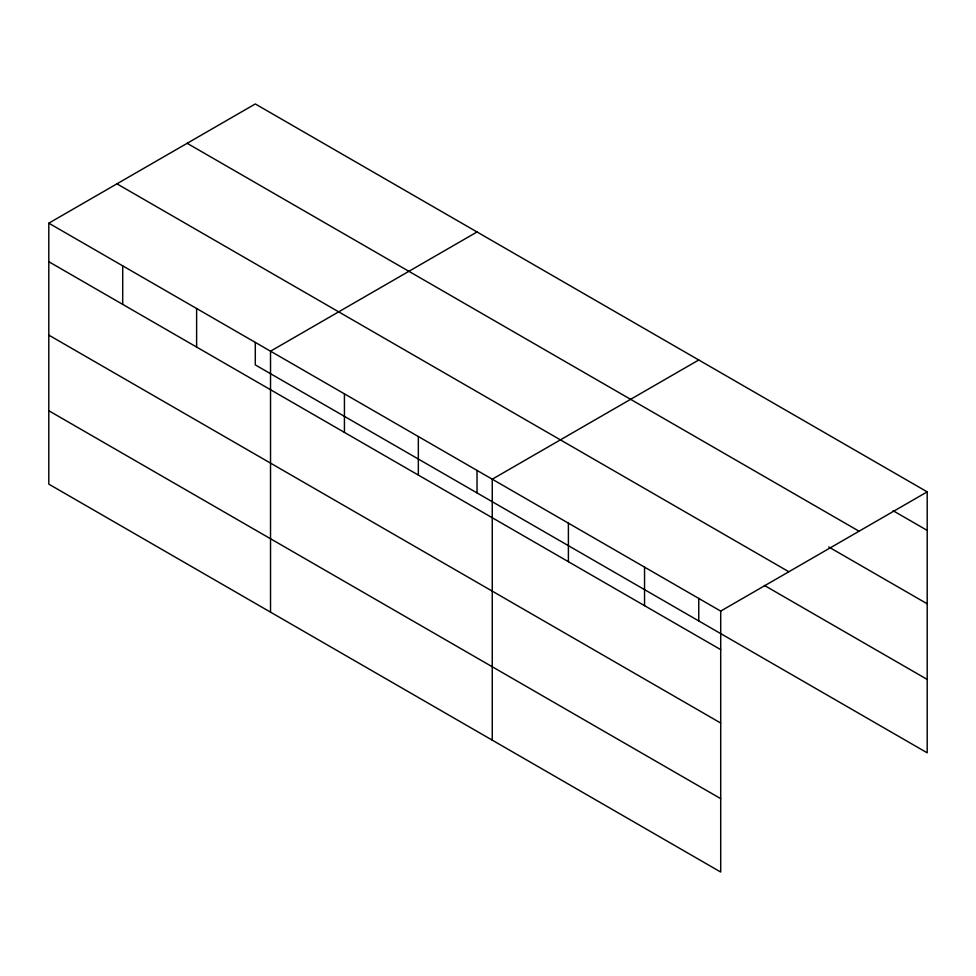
<?xml version="1.0" encoding="UTF-8"?>
<svg xmlns="http://www.w3.org/2000/svg" width="976" height="976" viewBox="0 0 976 976"><rect width="100%" height="100%" fill="white"/><g stroke="black" fill="none" stroke-linecap="round" stroke-linejoin="round"><path stroke-width="1.46" d="M720.703 723.033L720.703 611.098L48.8 223.175L48.8 484.133L720.703 872.044L720.703 723.033L48.8 335.11M255.297 342.442L255.297 364.902L927.2 752.825L927.2 491.867L255.297 103.956L48.8 223.175M477.032 231.971L270.523 351.189L270.523 612.147M698.755 359.985L492.258 479.204L492.258 740.15M720.703 611.098L927.2 491.867M893.064 510.704L927.2 530.407M187.16 143.301L859.051 531.212M828.734 546.963L927.2 603.802M116.949 183.83L788.84 571.753M764.403 585.429L927.2 679.43M48.8 261.714L720.703 649.638M48.8 410.737L720.703 798.649M698.755 598.459L698.755 620.931M644.55 567.129L644.55 605.669M568.398 523.173L568.398 561.712M477.032 470.444L477.032 492.917M418.338 436.528L418.338 475.068M344.43 393.865L344.43 432.405M196.615 308.514L196.615 347.053M122.708 265.85L122.708 304.39"/></g></svg>
